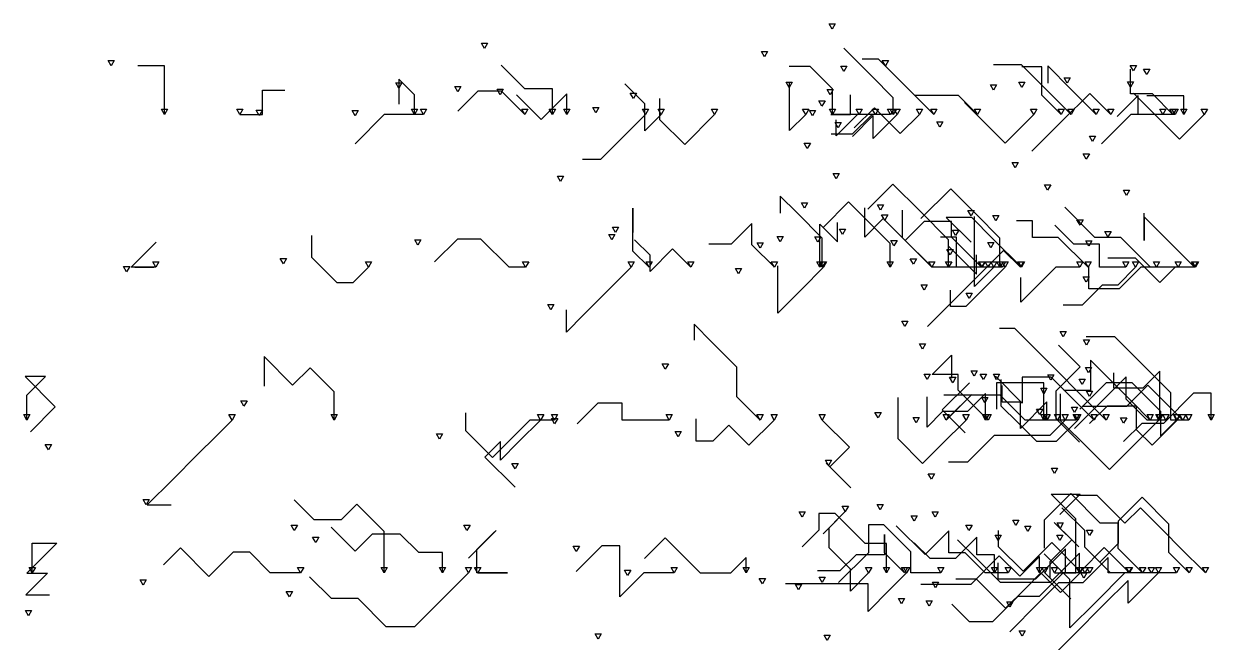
# Model space of a CAD drawing. Header units: metres. Extents: x 333 to 1902, y 213 to 1879.
# Drawn here: x 340 to 1899, y 1069 to 1879 of the extents above; entities that cross this region are included whole.
import ezdxf

# ---------------------------------------------------------------- set-up
doc = ezdxf.new("R2010")
doc.units = ezdxf.units.M

msp = doc.modelspace()

# ---------------------------------------------------------------- linework, layer by layer
for p, q in [((1450.8756, 1809.9722), (1414.0166, 1846.8312)), ((524.53796, 1823.7021), (489.78732, 1823.7021)), ((524.53796, 1793.2639), (524.53796, 1823.7021)), ((996.29926, 1793.7494), (965.3699, 1824.6787)), ((1459.355, 1832.4504), (1438.096, 1832.4504)), ((1493.1987, 1798.6067), (1459.355, 1832.4504)), ((1646.6326, 1824.9524), (1610.0508, 1824.9524)), ((1673.8783, 1797.7067), (1646.6326, 1824.9524)), ((1369.9747, 1822.7391), (1342.5776, 1822.7391)), ((1399.3052, 1793.4087), (1369.9747, 1822.7391)), ((1478.8933, 1781.9545), (1450.8756, 1809.9722)), ((1673.1903, 1822.1764), (1647.048, 1822.1764)), ((1673.1903, 1785.3192), (1673.1903, 1822.1764)), ((1711.4167, 1793.1892), (1681.1195, 1823.4865)), ((1681.1195, 1823.4865), (1681.1195, 1801.1313)), ((1789.381, 1786.7915), (1789.381, 1819.4176)), ((524.53796, 1760), (524.53796, 1793.2639)), ((852.0394, 1785.5831), (831.546, 1806.0765)), ((831.546, 1806.0765), (831.546, 1773.5894)), ((1032.4606, 1793.7494), (996.29926, 1793.7494)), ((1032.4606, 1760), (1032.4606, 1793.7494)), ((1153.488, 1774.0242), (1127.25, 1800.2622)), ((1343.0782, 1768.9465), (1343.0782, 1802.5067)), ((1399.3052, 1760), (1399.3052, 1793.4087)), ((1531.8054, 1760), (1493.1987, 1798.6067)), ((1711.585, 1760), (1673.8783, 1797.7067)), ((1744.606, 1760), (1711.4167, 1793.1892)), ((653.0652, 1760), (653.0652, 1791.9987)), ((653.0652, 1791.9987), (682.1548, 1791.9987)), ((852.0394, 1760), (852.0394, 1785.5831)), ((934.7185, 1790.5919), (908.61334, 1764.4867)), ((965.70746, 1790.5919), (934.7185, 1790.5919)), ((996.2993, 1760), (965.70746, 1790.5919)), ((1017.7175, 1753.5614), (985.37134, 1785.9076)), ((1051.3405, 1787.1843), (1017.7175, 1753.5614)), ((1051.3405, 1760), (1051.3405, 1787.1843)), ((1173.389, 1753.1572), (1173.389, 1780.9789)), ((1422.9797, 1760), (1422.9797, 1785.8741)), ((1478.8933, 1760), (1478.8933, 1781.9545)), ((1530.9678, 1784.9087), (1507.3894, 1784.9087)), ((1564.0815, 1784.9087), (1530.9678, 1784.9087)), ((1588.9902, 1760), (1564.0815, 1784.9087)), ((1698.5095, 1760), (1673.1903, 1785.3192)), ((1735.9615, 1787.5978), (1699.8618, 1751.498)), ((1763.5593, 1760), (1735.9615, 1787.5978)), ((1799.5387, 1784.6162), (1772.1207, 1757.1982)), ((1818.2473, 1786.7915), (1789.381, 1786.7915)), ((1830.4126, 1750.841), (1793.1716, 1788.0819)), ((1799.5387, 1760), (1799.5387, 1784.6162)), ((1834.798, 1784.4739), (1810.659, 1784.4739)), ((1845.0388, 1760), (1818.2473, 1786.7915)), ((1859.3835, 1784.4739), (1834.798, 1784.4739)), ((1859.3835, 1760), (1859.3835, 1784.4739)), ((1153.488, 1738.68), (1153.488, 1774.0242)), ((1343.0782, 1738.9208), (1343.0782, 1768.9465)), ((1454.029, 1768.8267), (1427.7279, 1742.5255)), ((1487.9543, 1734.9014), (1454.029, 1768.8267)), ((1601.8729, 1746.0809), (1572.2046, 1775.7493)), ((623.373, 1760), (653.0652, 1760)), ((812.43933, 1760), (774.20593, 1721.7666)), ((835.8834, 1760), (812.43933, 1760)), ((863.6004, 1760), (835.8834, 1760)), ((1154.4033, 1760), (1118.8752, 1724.4719)), ((1174.808, 1760), (1153.488, 1738.68)), ((1205.6938, 1720.8524), (1173.389, 1753.1572)), ((1244.8414, 1760), (1205.6938, 1720.8524)), ((1364.1575, 1760), (1343.0782, 1738.9208)), ((1434.1283, 1760), (1396.8846, 1760)), ((1396.8846, 1760), (1422.9797, 1760)), ((1431.8595, 1760), (1403.8497, 1731.9902)), ((1403.8497, 1731.9902), (1403.8497, 1752.922)), ((1451.1852, 1760), (1425.184, 1733.9988)), ((1452.5602, 1758.6091), (1425.2212, 1731.2701)), ((1455.3335, 1760), (1431.8595, 1760)), ((1475.4004, 1760), (1451.1852, 1760)), ((1483.9907, 1760), (1452.5602, 1728.5695)), ((1452.5602, 1728.5695), (1452.5602, 1758.6091)), ((1513.053, 1760), (1487.9543, 1734.9014)), ((1625.3207, 1722.6332), (1601.8729, 1746.0809)), ((1662.6875, 1760), (1625.3207, 1722.6332)), ((1699.8618, 1751.498), (1660.19, 1711.8262)), ((1789.8848, 1760), (1751.5596, 1721.6748)), ((1819.6294, 1760), (1789.8848, 1760)), ((1831.832, 1760), (1799.5387, 1760)), ((1847.7137, 1760), (1819.6294, 1760)), ((1853.6426, 1727.611), (1830.4126, 1750.841)), ((1886.0316, 1760), (1853.6426, 1727.611)), ((1425.184, 1733.9988), (1397.3481, 1733.9988)), ((1118.8752, 1724.4719), (1095.3276, 1700.9243)), ((1095.3276, 1700.9243), (1071.8909, 1700.9243)), ((1478.4307, 1668.9573), (1445.4125, 1635.9391)), ((1513.6642, 1633.7238), (1478.4307, 1668.9573)), ((1352.4031, 1631.5073), (1330.7472, 1653.1632)), ((1330.7472, 1653.1632), (1330.7472, 1630.9684)), ((1554.0128, 1662.5166), (1515.0844, 1623.5881)), ((1587.2251, 1629.3043), (1554.0128, 1662.5166)), ((1137.9908, 1602.6909), (1137.9908, 1637.3508)), ((1137.9908, 1637.3508), (1137.9908, 1605.6113)), ((1420.3308, 1645.4602), (1387.4163, 1612.5457)), ((1444.144, 1621.647), (1420.3308, 1645.4602)), ((1441.566, 1599.5398), (1441.566, 1637.9064)), ((1742.7006, 1599.0398), (1703.2734, 1638.4669)), ((1385.8999, 1598.0105), (1352.4031, 1631.5073)), ((1465.6987, 1623.6725), (1441.566, 1599.5398)), ((1474.8794, 1590.9116), (1444.144, 1621.647)), ((1498.3822, 1590.989), (1465.6987, 1623.6725)), ((1491.0573, 1598.5912), (1491.0573, 1634.6437)), ((1551.3003, 1596.0876), (1513.6642, 1633.7238)), ((1581.4907, 1625.0891), (1548.1913, 1625.0891)), ((1548.1913, 1625.0891), (1580.5927, 1592.6877)), ((1608.8453, 1597.7345), (1581.4907, 1625.0891)), ((1585.2954, 1589.0295), (1585.2954, 1626.2798)), ((1618.5297, 1597.9998), (1587.2251, 1629.3043)), ((1807.4205, 1594.7996), (1807.4205, 1630.8652)), ((1839.0917, 1594.1381), (1807.4205, 1625.8092)), ((1807.4205, 1625.8092), (1807.4205, 1594.7996)), ((1293.7886, 1617.3683), (1266.4978, 1590.0775)), ((1293.7886, 1589.3706), (1293.7886, 1617.3683)), ((1382.6244, 1592.2051), (1382.6244, 1616.5245)), ((1382.6244, 1616.5245), (1405.7727, 1593.3762)), ((1405.7727, 1593.3762), (1405.7727, 1618.4735)), ((1519.2468, 1619.7163), (1494.3168, 1594.7863)), ((1555.2561, 1619.7163), (1519.2468, 1619.7163)), ((1555.2561, 1599.2925), (1555.2561, 1619.7163)), ((1660.9257, 1620.8347), (1640.2484, 1620.8347)), ((1660.9257, 1599.127), (1660.9257, 1620.8347)), ((1715.4071, 1590.2295), (1690.3966, 1615.24)), ((480.96643, 1560), (513.84375, 1592.8773)), ((717.37415, 1572.7119), (717.37415, 1601.3629)), ((908.2874, 1596.9348), (878.2393, 1566.8867)), ((938.80444, 1596.9348), (908.2874, 1596.9348)), ((975.73926, 1560), (938.80444, 1596.9348)), ((1137.9908, 1581.207), (1137.9908, 1602.6909)), ((1160.3973, 1575.587), (1139.9742, 1596.0101)), ((1266.4978, 1590.0775), (1237.3417, 1590.0775)), ((1382.6244, 1560), (1382.6244, 1592.2051)), ((1385.8999, 1560), (1385.8999, 1598.0105)), ((1474.8794, 1560), (1474.8794, 1590.9116)), ((1529.6484, 1560), (1491.0573, 1598.5912)), ((1529.3712, 1560), (1498.3822, 1590.989)), ((1561.5693, 1599.3883), (1540.6165, 1599.3883)), ((1551.3003, 1560), (1551.3003, 1596.0876)), ((1594.5486, 1560), (1555.2561, 1599.2925)), ((1561.5693, 1560), (1561.5693, 1599.3883)), ((1646.5798, 1560), (1608.8453, 1597.7345)), ((1618.5297, 1560), (1618.5297, 1597.9998)), ((1694.8608, 1599.127), (1660.9257, 1599.127)), ((1733.9878, 1560), (1694.8608, 1599.127)), ((1748.8939, 1590.2295), (1715.4071, 1590.2295)), ((1776.5747, 1599.0398), (1742.7006, 1599.0398)), ((1748.8939, 1560), (1748.8939, 1590.2295)), ((1815.6145, 1560), (1776.5747, 1599.0398)), ((1873.2297, 1560), (1839.0917, 1594.1381)), ((1159.1979, 1560), (1137.9908, 1581.207)), ((1189.8479, 1584.0303), (1160.3973, 1554.5797)), ((1160.3973, 1554.5797), (1160.3973, 1575.587)), ((1213.8782, 1560), (1189.8479, 1584.0303)), ((1323.1592, 1560), (1293.7886, 1589.3706)), ((1578.6176, 1560), (1550.5266, 1588.091)), ((1550.5266, 1588.091), (1587.726, 1550.8916)), ((1585.2954, 1564.3433), (1585.2954, 1589.0295)), ((1587.726, 1550.8916), (1587.726, 1576.1611)), ((1623.2502, 1582.0779), (1597.2227, 1556.0503)), ((1645.3281, 1560), (1623.2502, 1582.0779)), ((510.47067, 1560), (480.96643, 1560)), ((513.18634, 1560), (485.64072, 1560)), ((485.64072, 1560), (510.47067, 1560)), ((750.66534, 1539.4208), (717.37415, 1572.7119)), ((791.5984, 1560), (771.0191, 1539.4208)), ((997.46643, 1560), (975.73926, 1560)), ((1135.6633, 1560), (1099.8655, 1524.2021)), ((1327.4789, 1528.1132), (1327.4789, 1561.96)), ((1387.5435, 1560), (1358.9421, 1531.3987)), ((1555.1287, 1560), (1529.6484, 1560)), ((1595.0762, 1560), (1555.1287, 1560)), ((1582.9327, 1560), (1561.5693, 1560)), ((1603.0183, 1560), (1578.6176, 1560)), ((1621.6575, 1560), (1582.9327, 1560)), ((1585.2954, 1534.6758), (1585.2954, 1564.3433)), ((1610.6196, 1560), (1585.2954, 1534.6758)), ((1625.1816, 1560), (1601.5458, 1536.3641)), ((1691.5345, 1560), (1667.5117, 1535.9772)), ((1723.2117, 1560), (1691.5345, 1560)), ((1734.8003, 1531.7168), (1734.8003, 1561.6182)), ((1783.4332, 1560), (1748.8939, 1560)), ((1796.0338, 1571.7086), (1759.9414, 1571.7086)), ((1795.9498, 1560), (1772.6249, 1536.675)), ((1802.8367, 1560), (1774.5535, 1531.7168)), ((1827.7694, 1539.973), (1796.0338, 1571.7086)), ((1823.3474, 1560), (1802.8367, 1560)), ((1851.9082, 1560), (1815.6145, 1560)), ((1847.7964, 1560), (1827.7694, 1539.973)), ((1874.5681, 1560), (1847.7964, 1560)), ((1597.2227, 1556.0503), (1558.1011, 1516.9287)), ((1645.7465, 1514.2119), (1645.7465, 1546.3948)), ((771.0191, 1539.4208), (750.66534, 1539.4208)), ((1358.9421, 1531.3987), (1327.4789, 1499.9354)), ((1327.4789, 1499.9354), (1327.4789, 1528.1132)), ((1553.7804, 1508.661), (1553.7804, 1529.9337)), ((1601.5458, 1536.3641), (1573.8427, 1508.661)), ((1667.5117, 1535.9772), (1645.7465, 1514.2119)), ((1752.5145, 1536.675), (1726.0931, 1510.2537)), ((1774.5535, 1531.7168), (1734.8003, 1531.7168)), ((1772.6249, 1536.675), (1752.5145, 1536.675)), ((1099.8655, 1524.2021), (1073.6598, 1497.9965)), ((1558.1011, 1516.9287), (1523.7104, 1482.5381)), ((1050.8353, 1475.172), (1050.8353, 1504.153)), ((1073.6598, 1497.9965), (1050.8353, 1475.172)), ((1573.8427, 1508.661), (1553.7804, 1508.661)), ((1726.0931, 1510.2537), (1701.1022, 1510.2537)), ((1241.4258, 1462.0623), (1218.2151, 1485.273)), ((1218.2151, 1485.273), (1218.2151, 1464.3859)), ((1637.8315, 1479.6934), (1617.737, 1479.6934)), ((1670.6317, 1446.8932), (1637.8315, 1479.6934)), ((1768.9769, 1468.8339), (1731.3591, 1468.8339)), ((1805.017, 1432.7938), (1768.9769, 1468.8339)), ((1274.115, 1429.373), (1241.4258, 1462.0623)), ((1723.4905, 1429.5483), (1695.2043, 1457.8345)), ((692.4324, 1405.6798), (655.02496, 1443.0873)), ((655.02496, 1443.0873), (655.02496, 1404.3921)), ((1529.5537, 1419.5151), (1555.102, 1445.0635)), ((1555.102, 1445.0635), (1555.102, 1414.761)), ((1697.137, 1420.388), (1670.6317, 1446.8932)), ((1759.2366, 1416.0781), (1736.971, 1438.3438)), ((1736.971, 1438.3438), (1736.971, 1398.6149)), ((715.2632, 1428.5106), (692.4324, 1405.6798)), ((746.7411, 1397.0327), (715.2632, 1428.5106)), ((1274.115, 1390.2349), (1274.115, 1429.373)), ((1563.8579, 1419.5151), (1529.5537, 1419.5151)), ((1563.8579, 1399.2537), (1563.8579, 1419.5151)), ((1692.1372, 1398.1951), (1723.4905, 1429.5483)), ((1718.7711, 1398.7538), (1697.137, 1420.388)), ((1767.481, 1401.8545), (1767.481, 1421.9087)), ((1842.3408, 1395.47), (1805.017, 1432.7938)), ((1827.8754, 1423.9674), (1805.7625, 1401.8545)), ((1827.8754, 1386.6008), (1827.8754, 1423.9674)), ((368.6898, 1416.9044), (342.13397, 1416.9044)), ((342.13397, 1416.9044), (381.6831, 1377.3552)), ((344.42523, 1392.6399), (368.6898, 1416.9044)), ((1542.9878, 1373.1101), (1578.7496, 1408.872)), ((1647.6892, 1382.0681), (1612.5358, 1417.2216)), ((1637.9161, 1408.6951), (1613.842, 1408.6951)), ((1613.842, 1408.6951), (1613.842, 1374.3667)), ((1620.2853, 1378.2375), (1620.2853, 1413.0181)), ((1621.4214, 1383.2633), (1621.4214, 1404.9988)), ((1676.0576, 1408.6951), (1637.9161, 1408.6951)), ((1685.687, 1416.0844), (1647.6892, 1416.0844)), ((1647.6892, 1416.0844), (1647.6892, 1382.0681)), ((1676.0576, 1382.6201), (1676.0576, 1408.6951)), ((1712.3518, 1389.4196), (1685.687, 1416.0844)), ((1757.5098, 1408.5026), (1723.0325, 1374.0253)), ((1783.6979, 1416.6414), (1753.1123, 1386.0558)), ((1791.7551, 1408.5026), (1757.5098, 1408.5026)), ((1790.5789, 1384.7358), (1759.2366, 1416.0781)), ((1783.6979, 1387.4514), (1783.6979, 1416.6414)), ((1812.1567, 1405.6047), (1784.3596, 1377.8076)), ((1829.1271, 1371.1306), (1791.7551, 1408.5026)), ((1837.083, 1380.6785), (1812.1567, 1405.6047)), ((344.42523, 1360), (344.42523, 1392.6399)), ((746.7411, 1360), (746.7411, 1397.0327)), ((1304.3499, 1360), (1274.115, 1390.2349)), ((1485.238, 1368.9128), (1485.238, 1389.3319)), ((1523.2081, 1350.6858), (1523.2081, 1390.3173)), ((1581.7258, 1392.5813), (1545.0604, 1392.5813)), ((1548.1233, 1360), (1581.5878, 1393.4645)), ((1581.5878, 1393.4645), (1552.1106, 1363.9873)), ((1603.1116, 1360), (1563.8579, 1399.2537)), ((1599.7521, 1394.6372), (1576.0616, 1370.9468)), ((1618.8662, 1392.5813), (1581.7258, 1392.5813)), ((1599.7521, 1360), (1599.7521, 1394.6372)), ((1651.4475, 1360), (1618.8662, 1392.5813)), ((1692.1372, 1361.6024), (1692.1372, 1398.1951)), ((1697.9806, 1358.9968), (1697.9806, 1394.4824)), ((1736.971, 1398.6149), (1702.176, 1398.6149)), ((1741.7714, 1360), (1712.3518, 1389.4196)), ((1757.5249, 1360), (1718.7711, 1398.7538)), ((1805.7625, 1401.8545), (1767.481, 1401.8545)), ((1811.1493, 1360), (1783.6979, 1387.4514)), ((1872.1213, 1395.0353), (1832.6953, 1355.6093)), ((1842.3408, 1360), (1842.3408, 1395.47)), ((1894.999, 1395.0353), (1872.1213, 1395.0353)), ((1894.999, 1360), (1894.999, 1395.0353)), ((381.6831, 1377.3552), (348.98865, 1344.6608)), ((1092.1674, 1382.0267), (1065.0775, 1354.9369)), ((1123.8083, 1382.0267), (1092.1674, 1382.0267)), ((1123.8083, 1360), (1123.8083, 1382.0267)), ((1572.7655, 1343.3324), (1542.9878, 1373.1101)), ((1641.8197, 1356.7031), (1620.2853, 1378.2375)), ((1645.2144, 1383.2633), (1621.4214, 1383.2633)), ((1680.0637, 1383.6798), (1645.2144, 1348.8304)), ((1645.2144, 1348.8304), (1645.2144, 1383.2633)), ((1676.0576, 1360), (1676.0576, 1382.6201)), ((1680.0637, 1360), (1680.0637, 1383.6798)), ((1753.1123, 1386.0558), (1716.134, 1349.0775)), ((1758.4702, 1377.8076), (1726.1483, 1377.8076)), ((1758.7928, 1378.2914), (1735.7861, 1355.2847)), ((1784.3596, 1377.8076), (1758.4702, 1377.8076)), ((1797.4608, 1378.2914), (1758.7928, 1378.2914)), ((1815.3147, 1360), (1790.5789, 1384.7358)), ((1797.4608, 1347.3174), (1797.4608, 1378.2914)), ((1827.8754, 1360), (1827.8754, 1386.6008)), ((1857.7615, 1360), (1837.083, 1380.6785)), ((613.0193, 1360), (592.50653, 1339.4873)), ((919.32306, 1345.8491), (919.32306, 1369.3253)), ((1003.1348, 1360), (980.83307, 1337.6982)), ((1017.1196, 1360), (988.7701, 1331.6504)), ((1035.4033, 1360), (1003.1348, 1360)), ((1159.8264, 1360), (1123.8083, 1360)), ((1185.5349, 1360), (1159.8264, 1360)), ((1220.5865, 1332.0967), (1220.5865, 1361.3535)), ((1322.7477, 1360), (1289.6049, 1326.8572)), ((1385.7628, 1360), (1421.405, 1324.3578)), ((1485.238, 1335.2644), (1485.238, 1368.9128)), ((1543.4691, 1370.9468), (1523.2081, 1350.6858)), ((1574.0881, 1360), (1542.1226, 1328.0344)), ((1576.0616, 1370.9468), (1543.4691, 1370.9468)), ((1552.1106, 1363.9873), (1572.7655, 1343.3324)), ((1666.6163, 1331.9065), (1641.8197, 1356.7031)), ((1683.5267, 1360), (1651.4475, 1360)), ((1718.2656, 1360), (1683.5267, 1360)), ((1703.916, 1360), (1683.7401, 1339.8241)), ((1722.7361, 1331.0035), (1692.1372, 1361.6024)), ((1720.315, 1360), (1692.2214, 1331.9065)), ((1693.7396, 1360), (1722.7361, 1331.0035)), ((1735.1604, 1321.817), (1697.9806, 1358.9968)), ((1826.6661, 1360), (1791.5573, 1324.8911)), ((1835.8837, 1360), (1811.1493, 1360)), ((1850.6573, 1360), (1817.7178, 1327.0604)), ((1829.1271, 1339.3302), (1829.1271, 1371.1306)), ((1849.7969, 1360), (1829.1271, 1339.3302)), ((1865.5884, 1360), (1842.3408, 1360)), ((954.15344, 1311.0187), (919.32306, 1345.8491)), ((1263.4238, 1353.0382), (1242.4823, 1332.0967)), ((1289.6049, 1326.8572), (1263.4238, 1353.0382)), ((1804.3351, 1355.6093), (1780.4197, 1331.6938)), ((1817.7178, 1327.0604), (1797.4608, 1347.3174)), ((1832.6953, 1355.6093), (1804.3351, 1355.6093)), ((592.50653, 1339.4873), (567.27136, 1314.2521)), ((964.6951, 1331.861), (944.2517, 1311.4175)), ((980.83307, 1337.6982), (954.15344, 1311.0187)), ((964.6951, 1307.5754), (964.6951, 1331.861)), ((988.7701, 1331.6504), (964.6951, 1307.5754)), ((1242.4823, 1332.0967), (1220.5865, 1332.0967)), ((1517.2953, 1303.2072), (1485.238, 1335.2644)), ((1542.1226, 1328.0344), (1517.2953, 1303.2072)), ((1610.8293, 1339.8241), (1575.9744, 1304.9691)), ((1650.7456, 1339.8241), (1610.8293, 1339.8241)), ((1683.7401, 1339.8241), (1650.7456, 1339.8241)), ((1692.2214, 1331.9065), (1666.6163, 1331.9065)), ((1791.5573, 1324.8911), (1761.8218, 1295.1556)), ((567.27136, 1314.2521), (535.33734, 1282.3181)), ((944.2517, 1311.4175), (983.5621, 1272.1072)), ((1421.405, 1324.3578), (1395.7498, 1298.7025)), ((1761.8218, 1295.1556), (1735.1604, 1321.817)), ((1423.2772, 1271.175), (1390.8339, 1303.6184)), ((1390.8339, 1303.6184), (1420.3086, 1274.1437)), ((1395.7498, 1298.7025), (1423.2772, 1271.175)), ((1575.9744, 1304.9691), (1550.9536, 1304.9691)), ((535.33734, 1282.3181), (501.84515, 1248.8259)), ((1711.1217, 1263.6404), (1676.57, 1229.0886)), ((1717.8213, 1230.7573), (1685.7622, 1262.8164)), ((1685.7622, 1262.8164), (1723.4117, 1262.8164)), ((1723.4117, 1262.8164), (1696.7944, 1236.1991)), ((1749.9198, 1224.8423), (1711.1217, 1263.6404)), ((501.84515, 1248.8259), (533.4839, 1248.8259)), ((720.6422, 1229.2848), (694.5662, 1255.3607)), ((776.3673, 1249.8711), (755.781, 1229.2848)), ((812.22266, 1214.0157), (776.3673, 1249.8711)), ((1745.8865, 1261.1587), (1718.7526, 1261.1587)), ((1782.0789, 1224.9663), (1745.8865, 1261.1587)), ((1804.5173, 1258.7897), (1773.3928, 1227.6652)), ((1839.7072, 1223.5999), (1804.5173, 1258.7897)), ((1402.95, 1237.5969), (1381.468, 1237.5969)), ((1381.468, 1237.5969), (1381.468, 1215.7397)), ((1416.3077, 1240.4698), (1386.9673, 1211.1294)), ((1394.7275, 1218.8896), (1416.3077, 1240.4698)), ((1442.1997, 1198.3472), (1402.95, 1237.5969)), ((1729.5428, 1215.1364), (1699.6926, 1244.9866)), ((1802.2988, 1245.1863), (1782.0789, 1224.9663)), ((1833.8761, 1213.609), (1802.2988, 1245.1863)), ((755.781, 1229.2848), (720.6422, 1229.2848)), ((774.2634, 1188.2866), (742.6434, 1219.9066)), ((1381.468, 1215.7397), (1359.5588, 1193.8306)), ((1394.7275, 1192.689), (1394.7275, 1218.8896)), ((1466.2872, 1222.8882), (1446.277, 1222.8882)), ((1446.277, 1222.8882), (1446.277, 1186.1664)), ((1501.6456, 1187.5298), (1466.2872, 1222.8882)), ((1520.3715, 1183.7554), (1482.8188, 1221.308)), ((1676.57, 1229.0886), (1676.57, 1192.342)), ((1712.5828, 1203.0688), (1689.6875, 1225.9641)), ((1689.6875, 1225.9641), (1721.7607, 1193.8909)), ((1717.8213, 1194.9711), (1717.8213, 1230.7573)), ((1773.4625, 1224.8423), (1749.9198, 1224.8423)), ((1773.3928, 1227.6652), (1773.3928, 1198.2794)), ((1773.4625, 1191.8517), (1773.4625, 1224.8423)), ((1839.7072, 1186.4857), (1839.7072, 1223.5999)), ((796.67883, 1210.702), (774.2634, 1188.2866)), ((833.1273, 1210.702), (796.67883, 1210.702)), ((812.22266, 1192.4135), (812.22266, 1214.0157)), ((857.4246, 1186.4047), (833.1273, 1210.702)), ((922.4651, 1179.1188), (958.67523, 1215.3289)), ((956.9061, 1213.5598), (922.4651, 1179.1188)), ((933.639, 1190.2927), (956.9061, 1213.5598)), ((1180.3701, 1205.6339), (1153.2739, 1178.5377)), ((1205.577, 1180.427), (1180.3701, 1205.6339)), ((1467.4113, 1186.0651), (1467.4113, 1210.2699)), ((1467.4113, 1210.2699), (1467.4113, 1183.7108)), ((1551.4803, 1214.8643), (1520.3715, 1183.7554)), ((1551.4803, 1186.1674), (1551.4803, 1214.8643)), ((1588.3098, 1206.6108), (1560.5055, 1178.8065)), ((1587.8159, 1178.5742), (1563.0791, 1203.311)), ((1588.3098, 1183.3188), (1588.3098, 1206.6108)), ((1616.7651, 1193.9893), (1616.7651, 1215.1471)), ((1684.1138, 1174.5999), (1712.5828, 1203.0688)), ((1729.5428, 1193.568), (1729.5428, 1215.1364)), ((1854.205, 1193.2802), (1833.8761, 1213.609)), ((383.87155, 1198.9847), (344.3786, 1159.4918)), ((351.5274, 1160), (351.5274, 1198.9847)), ((351.5274, 1198.9847), (383.87155, 1198.9847)), ((545.4841, 1192.539), (523.28784, 1170.3427)), ((582.83167, 1155.1914), (545.4841, 1192.539)), ((614.4929, 1186.8527), (582.83167, 1155.1914)), ((636.2402, 1186.8527), (614.4929, 1186.8527)), ((663.09283, 1160), (636.2402, 1186.8527)), ((812.22266, 1160), (812.22266, 1192.4135)), ((888.75745, 1186.4047), (857.4246, 1186.4047)), ((888.75745, 1160), (888.75745, 1186.4047)), ((933.639, 1160), (933.639, 1190.2927)), ((1097.2692, 1195.2975), (1063.7802, 1161.8085)), ((1120.9231, 1195.2975), (1097.2692, 1195.2975)), ((1120.9231, 1165.4559), (1120.9231, 1195.2975)), ((1422.6906, 1164.726), (1394.7275, 1192.689)), ((1446.277, 1186.1664), (1407.1947, 1147.0841)), ((1470.0759, 1198.3472), (1442.1997, 1198.3472)), ((1493.4763, 1160), (1467.4113, 1186.0651)), ((1470.0759, 1160), (1470.0759, 1198.3472)), ((1501.6456, 1160), (1501.6456, 1187.5298)), ((1526.9155, 1178.8065), (1506.3019, 1199.4202)), ((1572.8644, 1186.1674), (1551.4803, 1186.1674)), ((1599.0317, 1160), (1572.8644, 1186.1674)), ((1648.8204, 1161.934), (1616.7651, 1193.9893)), ((1686.3329, 1199.4464), (1648.8204, 1161.934)), ((1704.4392, 1191.1816), (1665.0248, 1151.7672)), ((1710.1547, 1151.152), (1676.3107, 1184.996)), ((1722.6785, 1185.568), (1684.4559, 1147.3455)), ((1723.9263, 1161.853), (1686.3329, 1199.4464)), ((1704.4392, 1160), (1704.4392, 1191.1816)), ((1717.8213, 1160), (1717.8213, 1194.9711)), ((1722.6785, 1160), (1722.6785, 1185.568)), ((1754.9883, 1192.915), (1723.9263, 1161.853)), ((1763.1108, 1160), (1729.5428, 1193.568)), ((1773.3928, 1198.2794), (1748.7286, 1173.6152)), ((1787.9033, 1160), (1754.9883, 1192.915)), ((1805.3142, 1160), (1773.4625, 1191.8517)), ((1866.1929, 1160), (1839.7072, 1186.4857)), ((1887.4851, 1160), (1854.205, 1193.2802)), ((1226.3878, 1159.6162), (1205.577, 1180.427)), ((1286.2112, 1180.166), (1265.6614, 1159.6162)), ((1286.2112, 1160), (1286.2112, 1180.166)), ((1430.0619, 1183.7108), (1408.7701, 1162.4191)), ((1467.4113, 1183.7108), (1430.0619, 1183.7108)), ((1560.5055, 1178.8065), (1526.9155, 1178.8065)), ((1617.5885, 1182.1716), (1580.2003, 1144.7834)), ((1619.0447, 1147.3455), (1587.8159, 1178.5742)), ((1611.25, 1183.3188), (1588.3098, 1183.3188)), ((1611.25, 1160), (1611.25, 1183.3188)), ((1616.1044, 1151.7672), (1616.1044, 1173.118)), ((1644.3104, 1155.4497), (1617.5885, 1182.1716)), ((1670.2161, 1181.3553), (1644.3104, 1155.4497)), ((1670.2161, 1160), (1670.2161, 1181.3553)), ((1684.1138, 1153.1455), (1684.1138, 1174.5999)), ((1760.139, 1180.1061), (1726.8153, 1146.7823)), ((1760.139, 1160), (1760.139, 1180.1061)), ((371.6366, 1159.4918), (343.18134, 1131.0366)), ((344.3786, 1159.4918), (371.6366, 1159.4918)), ((702.8605, 1160), (663.09283, 1160)), ((743.24396, 1126.1797), (714.536, 1154.8876)), ((922.7581, 1160), (885.0224, 1122.2643)), ((973.5923, 1160), (933.639, 1160)), ((934.68024, 1160), (973.5923, 1160)), ((1120.9231, 1128.6224), (1120.9231, 1165.4559)), ((1152.3007, 1160), (1120.9231, 1128.6224)), ((1192.0826, 1160), (1152.3007, 1160)), ((1265.6614, 1159.6162), (1226.3878, 1159.6162)), ((1408.7701, 1162.4191), (1379.5593, 1162.4191)), ((1422.6906, 1136.139), (1422.6906, 1164.726)), ((1446.5515, 1160), (1422.6906, 1136.139)), ((1496.345, 1160), (1474.7594, 1138.4144)), ((1541.0771, 1160), (1501.6456, 1160)), ((1629.293, 1160), (1599.0317, 1160)), ((1672.1464, 1159.8105), (1651.4238, 1139.088)), ((1701.116, 1160), (1669.8849, 1128.7689)), ((1697.7256, 1134.2313), (1672.1464, 1159.8105)), ((1677.2593, 1160), (1711.5122, 1125.7471)), ((1689.8535, 1160), (1717.8213, 1160)), ((1723.4943, 1160), (1697.7256, 1134.2313)), ((1736.2424, 1160), (1701.116, 1160)), ((1729.7993, 1160), (1704.4392, 1160)), ((1782.2046, 1160), (1743.4307, 1121.2261)), ((1787.0159, 1160), (1760.139, 1160)), ((1791.4585, 1160), (1763.1108, 1160)), ((1816.7017, 1160), (1782.2046, 1160)), ((1826.0382, 1160), (1786.3519, 1120.3137)), ((1822.587, 1160), (1791.4585, 1160)), ((1849.6887, 1160), (1822.587, 1160)), ((1373.1178, 1145.594), (1337.6421, 1145.594)), ((1409.8711, 1145.594), (1373.1178, 1145.594)), ((1445.8503, 1145.594), (1409.8711, 1145.594)), ((1445.8503, 1109.5054), (1445.8503, 1145.594)), ((1474.7594, 1138.4144), (1445.8503, 1109.5054)), ((1551.9575, 1144.7834), (1514.9628, 1144.7834)), ((1580.2003, 1144.7834), (1551.9575, 1144.7834)), ((1587.827, 1151.5962), (1560.8198, 1151.5962)), ((1625.8795, 1113.5437), (1587.827, 1151.5962)), ((1639.427, 1151.7672), (1616.1044, 1151.7672)), ((1645.9292, 1147.3455), (1619.0447, 1147.3455)), ((1651.4238, 1139.088), (1625.8795, 1113.5437)), ((1665.0248, 1151.7672), (1639.427, 1151.7672)), ((1684.4559, 1147.3455), (1645.9292, 1147.3455)), ((1695.2539, 1146.7823), (1668.5272, 1120.0557)), ((1711.5122, 1125.7471), (1684.1138, 1153.1455)), ((1726.8153, 1146.7823), (1695.2539, 1146.7823)), ((1710.1547, 1117.9976), (1710.1547, 1151.152)), ((1786.3519, 1150.0214), (1754.6345, 1118.304)), ((1786.3519, 1120.3137), (1786.3519, 1150.0214)), ((343.18134, 1131.0366), (373.94946, 1131.0366)), ((778.0387, 1126.1797), (743.24396, 1126.1797)), ((814.9539, 1089.2645), (778.0387, 1126.1797)), ((885.0224, 1122.2643), (852.02264, 1089.2645)), ((1641.7223, 1128.7689), (1608.7249, 1095.7715)), ((1669.8849, 1128.7689), (1641.7223, 1128.7689)), ((1578.7288, 1095.7715), (1555.6742, 1118.826)), ((1668.5272, 1120.0557), (1631.3444, 1082.8728)), ((1743.4307, 1121.2261), (1710.1547, 1087.9501)), ((1710.1547, 1087.9501), (1710.1547, 1117.9976)), ((1754.6345, 1118.304), (1714.6616, 1078.331)), ((1608.7249, 1095.7715), (1578.7288, 1095.7715)), ((852.02264, 1089.2645), (814.9539, 1089.2645)), ((1714.6616, 1078.331), (1676.6884, 1040.3578))]:
    msp.add_line(p, q)
for points in [[(1398.8722, 1871.6742), (1394.8722, 1878.6742), (1402.8722, 1878.6742), (1402.8723, 1878.6743, 0.0001)], [(943.5756, 1846.473), (939.5756, 1853.473), (947.5756, 1853.473), (947.57574, 1853.4731, 0.0001)], [(1310.2625, 1835.3225), (1306.2625, 1842.3225), (1314.2625, 1842.3225), (1314.2626, 1842.3226, 0.0001)], [(454.68515, 1823.7021), (450.68515, 1830.7021), (458.68515, 1830.7021), (458.68524, 1830.7023, 0.0001)], [(1468.4678, 1823.8303), (1464.4678, 1830.8303), (1472.4678, 1830.8303), (1472.4679, 1830.8304, 0.0001)], [(1793.1716, 1817.2812), (1789.1716, 1824.2812), (1797.1716, 1824.2812), (1797.1718, 1824.2814, 0.0001)], [(1414.0166, 1816.3442), (1410.0166, 1823.3442), (1418.0166, 1823.3442), (1418.0167, 1823.3444, 0.0001)], [(1706.6162, 1801.1313), (1702.6162, 1808.1313), (1710.6162, 1808.1313), (1710.6163, 1808.1315, 0.0001)], [(1810.659, 1812.2023), (1806.659, 1819.2023), (1814.659, 1819.2023), (1814.6592, 1819.2024, 0.0001)], [(831.546, 1794.2711), (827.546, 1801.2711), (835.546, 1801.2711), (835.54614, 1801.2712, 0.0001)], [(908.61334, 1789.5176), (904.61334, 1796.5176), (912.61334, 1796.5176), (912.61346, 1796.5177, 0.0001)], [(964.19196, 1785.9076), (960.19196, 1792.9076), (968.19196, 1792.9076), (968.1921, 1792.9077, 0.0001)], [(1342.5776, 1795.1608), (1338.5776, 1802.1608), (1346.5776, 1802.1608), (1346.5778, 1802.1609, 0.0001)], [(1396.1886, 1785.8741), (1392.1886, 1792.8741), (1400.1886, 1792.8741), (1400.1887, 1792.8743, 0.0001)], [(1610.0508, 1791.7793), (1606.0508, 1798.7793), (1614.0508, 1798.7793), (1614.0509, 1798.7794, 0.0001)], [(1647.048, 1795.2175), (1643.048, 1802.2175), (1651.048, 1802.2175), (1651.0481, 1802.2177, 0.0001)], [(1789.381, 1795.6833), (1785.381, 1802.6833), (1793.381, 1802.6833), (1793.3811, 1802.6835, 0.0001)], [(1138.535, 1780.9789), (1134.535, 1787.9789), (1142.535, 1787.9789), (1142.5352, 1787.979, 0.0001)], [(1385.4751, 1771.0162), (1381.4751, 1778.0162), (1389.4751, 1778.0162), (1389.4752, 1778.0164, 0.0001)], [(524.53796, 1760), (520.53796, 1767), (528.53796, 1767), (528.5381, 1767.0001, 0.0001)], [(623.373, 1760), (619.373, 1767), (627.373, 1767), (627.3731, 1767.0001, 0.0001)], [(648.762, 1758.606), (644.762, 1765.606), (652.762, 1765.606), (652.76215, 1765.6061, 0.0001)], [(774.20593, 1758.1162), (770.20593, 1765.1162), (778.20593, 1765.1162), (778.20605, 1765.1163, 0.0001)], [(852.0394, 1760), (848.0394, 1767), (856.0394, 1767), (856.03955, 1767.0001, 0.0001)], [(863.6004, 1760), (859.6004, 1767), (867.6004, 1767), (867.6005, 1767.0001, 0.0001)], [(996.2993, 1760), (992.2993, 1767), (1000.2993, 1767), (1000.29944, 1767.0001, 0.0001)], [(1032.4606, 1760), (1028.4606, 1767), (1036.4606, 1767), (1036.4607, 1767.0001, 0.0001)], [(1051.3405, 1760), (1047.3405, 1767), (1055.3405, 1767), (1055.3406, 1767.0001, 0.0001)], [(1089.2894, 1762.3016), (1085.2894, 1769.3016), (1093.2894, 1769.3016), (1093.2896, 1769.3018, 0.0001)], [(1154.4033, 1760), (1150.4033, 1767), (1158.4033, 1767), (1158.4034, 1767.0001, 0.0001)], [(1174.808, 1760), (1170.808, 1767), (1178.808, 1767), (1178.8081, 1767.0001, 0.0001)], [(1244.8414, 1760), (1240.8414, 1767), (1248.8414, 1767), (1248.8416, 1767.0001, 0.0001)], [(1364.1575, 1760), (1360.1575, 1767), (1368.1575, 1767), (1368.1576, 1767.0001, 0.0001)], [(1373.1521, 1758.1948), (1369.1521, 1765.1948), (1377.1521, 1765.1948), (1377.1522, 1765.195, 0.0001)], [(1399.3052, 1760), (1395.3052, 1767), (1403.3052, 1767), (1403.3053, 1767.0001, 0.0001)], [(1434.1283, 1760), (1430.1283, 1767), (1438.1283, 1767), (1438.1284, 1767.0001, 0.0001)], [(1455.3335, 1760), (1451.3335, 1767), (1459.3335, 1767), (1459.3336, 1767.0001, 0.0001)], [(1475.4004, 1760), (1471.4004, 1767), (1479.4004, 1767), (1479.4005, 1767.0001, 0.0001)], [(1478.8933, 1760), (1474.8933, 1767), (1482.8933, 1767), (1482.8934, 1767.0001, 0.0001)], [(1483.9907, 1760), (1479.9907, 1767), (1487.9907, 1767), (1487.9908, 1767.0001, 0.0001)], [(1513.053, 1760), (1509.053, 1767), (1517.053, 1767), (1517.0531, 1767.0001, 0.0001)], [(1531.8054, 1760), (1527.8054, 1767), (1535.8054, 1767), (1535.8055, 1767.0001, 0.0001)], [(1588.9902, 1760), (1584.9902, 1767), (1592.9902, 1767), (1592.9904, 1767.0001, 0.0001)], [(1662.6875, 1760), (1658.6875, 1767), (1666.6875, 1767), (1666.6876, 1767.0001, 0.0001)], [(1698.5095, 1760), (1694.5095, 1767), (1702.5095, 1767), (1702.5096, 1767.0001, 0.0001)], [(1711.585, 1760), (1707.585, 1767), (1715.585, 1767), (1715.5851, 1767.0001, 0.0001)], [(1744.606, 1760), (1740.606, 1767), (1748.606, 1767), (1748.6061, 1767.0001, 0.0001)], [(1763.5593, 1760), (1759.5593, 1767), (1767.5593, 1767), (1767.5594, 1767.0001, 0.0001)], [(1831.832, 1760), (1827.832, 1767), (1835.832, 1767), (1835.8322, 1767.0001, 0.0001)], [(1845.0388, 1760), (1841.0388, 1767), (1849.0388, 1767), (1849.039, 1767.0001, 0.0001)], [(1847.7137, 1760), (1843.7137, 1767), (1851.7137, 1767), (1851.7139, 1767.0001, 0.0001)], [(1859.3835, 1760), (1855.3835, 1767), (1863.3835, 1767), (1863.3837, 1767.0001, 0.0001)], [(1886.0316, 1760), (1882.0316, 1767), (1890.0316, 1767), (1890.0317, 1767.0001, 0.0001)], [(1406.5773, 1742.5255), (1402.5773, 1749.5255), (1410.5773, 1749.5255), (1410.5774, 1749.5256, 0.0001)], [(1539.818, 1743.3627), (1535.818, 1750.3627), (1543.818, 1750.3627), (1543.8181, 1750.3628, 0.0001)], [(1739.6598, 1724.7373), (1735.6598, 1731.7373), (1743.6598, 1731.7373), (1743.6599, 1731.7374, 0.0001)], [(1366.2555, 1715.3278), (1362.2555, 1722.3278), (1370.2555, 1722.3278), (1370.2556, 1722.3279, 0.0001)], [(1731.5375, 1701.6527), (1727.5375, 1708.6527), (1735.5375, 1708.6527), (1735.5376, 1708.6528, 0.0001)], [(1638.5345, 1690.1708), (1634.5345, 1697.1708), (1642.5345, 1697.1708), (1642.5347, 1697.1709, 0.0001)], [(1043.1903, 1672.2238), (1039.1903, 1679.2238), (1047.1903, 1679.2238), (1047.1904, 1679.2239, 0.0001)], [(1403.9288, 1675.5436), (1399.9288, 1682.5436), (1407.9288, 1682.5436), (1407.929, 1682.5437, 0.0001)], [(1680.9414, 1660.799), (1676.9414, 1667.799), (1684.9414, 1667.799), (1684.9415, 1667.7991, 0.0001)], [(1784.2094, 1654.0764), (1780.2094, 1661.0764), (1788.2094, 1661.0764), (1788.2095, 1661.0765, 0.0001)], [(1362.6685, 1637.2935), (1358.6685, 1644.2935), (1366.6685, 1644.2935), (1366.6686, 1644.2936, 0.0001)], [(1462.1705, 1634.6437), (1458.1705, 1641.6437), (1466.1705, 1641.6437), (1466.1707, 1641.6438, 0.0001)], [(1467.6038, 1621.4993), (1463.6038, 1628.4993), (1471.6038, 1628.4993), (1471.6039, 1628.4994, 0.0001)], [(1580.5927, 1627.2716), (1576.5927, 1634.2716), (1584.5927, 1634.2716), (1584.5928, 1634.2717, 0.0001)], [(1612.9845, 1620.8347), (1608.9845, 1627.8347), (1616.9845, 1627.8347), (1616.9846, 1627.8348, 0.0001)], [(1723.3651, 1615.24), (1719.3651, 1622.24), (1727.3651, 1622.24), (1727.3652, 1622.2401, 0.0001)], [(1115.0294, 1605.6113), (1111.0294, 1612.6113), (1119.0294, 1612.6113), (1119.0295, 1612.6115, 0.0001)], [(1412.2129, 1602.7395), (1408.2129, 1609.7395), (1416.2129, 1609.7395), (1416.213, 1609.7396, 0.0001)], [(1560.4938, 1601.4781), (1556.4938, 1608.4781), (1564.4938, 1608.4781), (1564.4939, 1608.4783, 0.0001)], [(1759.9414, 1599.9891), (1755.9414, 1606.9891), (1763.9414, 1606.9891), (1763.9415, 1606.9893, 0.0001)], [(856.21344, 1588.9126), (852.21344, 1595.9126), (860.21344, 1595.9126), (860.21356, 1595.9127, 0.0001)], [(1110.3737, 1596.0101), (1106.3737, 1603.0101), (1114.3737, 1603.0101), (1114.3738, 1603.0103, 0.0001)], [(1304.4896, 1584.9492), (1300.4896, 1591.9492), (1308.4896, 1591.9492), (1308.4897, 1591.9493, 0.0001)], [(1330.7472, 1593.0372), (1326.7472, 1600.0372), (1334.7472, 1600.0372), (1334.7473, 1600.0374, 0.0001)], [(1380.095, 1592.7958), (1376.095, 1599.7958), (1384.095, 1599.7958), (1384.0951, 1599.7959, 0.0001)], [(1479.7025, 1588.2063), (1475.7025, 1595.2063), (1483.7025, 1595.2063), (1483.7026, 1595.2064, 0.0001)], [(1606.6022, 1585.5391), (1602.6022, 1592.5391), (1610.6022, 1592.5391), (1610.6023, 1592.5392, 0.0001)], [(1734.8003, 1587.6351), (1730.8003, 1594.6351), (1738.8003, 1594.6351), (1738.8004, 1594.6353, 0.0001)], [(1553.1136, 1576.1611), (1549.1136, 1583.1611), (1557.1136, 1583.1611), (1557.1138, 1583.1613, 0.0001)], [(475.06702, 1554.1006), (471.06702, 1561.1006), (479.06702, 1561.1006), (479.0671, 1561.1007, 0.0001)], [(513.18634, 1560), (509.18634, 1567), (517.18634, 1567), (517.18646, 1567.0001, 0.0001)], [(680.2517, 1564.2405), (676.2517, 1571.2405), (684.2517, 1571.2405), (684.25183, 1571.2406, 0.0001)], [(791.5984, 1560), (787.5984, 1567), (795.5984, 1567), (795.5985, 1567.0001, 0.0001)], [(997.46643, 1560), (993.46643, 1567), (1001.46643, 1567), (1001.46655, 1567.0001, 0.0001)], [(1135.6633, 1560), (1131.6633, 1567), (1139.6633, 1567), (1139.6635, 1567.0001, 0.0001)], [(1159.1979, 1560), (1155.1979, 1567), (1163.1979, 1567), (1163.198, 1567.0001, 0.0001)], [(1213.8782, 1560), (1209.8782, 1567), (1217.8782, 1567), (1217.8783, 1567.0001, 0.0001)], [(1323.1592, 1560), (1319.1592, 1567), (1327.1592, 1567), (1327.1593, 1567.0001, 0.0001)], [(1382.6244, 1560), (1378.6244, 1567), (1386.6244, 1567), (1386.6245, 1567.0001, 0.0001)], [(1385.8999, 1560), (1381.8999, 1567), (1389.8999, 1567), (1389.9, 1567.0001, 0.0001)], [(1387.5435, 1560), (1383.5435, 1567), (1391.5435, 1567), (1391.5436, 1567.0001, 0.0001)], [(1474.8794, 1560), (1470.8794, 1567), (1478.8794, 1567), (1478.8795, 1567.0001, 0.0001)], [(1505.1501, 1563.922), (1501.1501, 1570.922), (1509.1501, 1570.922), (1509.1503, 1570.9221, 0.0001)], [(1529.3712, 1560), (1525.3712, 1567), (1533.3712, 1567), (1533.3713, 1567.0001, 0.0001)], [(1551.3003, 1560), (1547.3003, 1567), (1555.3003, 1567), (1555.3004, 1567.0001, 0.0001)], [(1594.5486, 1560), (1590.5486, 1567), (1598.5486, 1567), (1598.5487, 1567.0001, 0.0001)], [(1595.0762, 1560), (1591.0762, 1567), (1599.0762, 1567), (1599.0763, 1567.0001, 0.0001)], [(1603.0183, 1560), (1599.0183, 1567), (1607.0183, 1567), (1607.0184, 1567.0001, 0.0001)], [(1610.6196, 1560), (1606.6196, 1567), (1614.6196, 1567), (1614.6198, 1567.0001, 0.0001)], [(1618.5297, 1560), (1614.5297, 1567), (1622.5297, 1567), (1622.5298, 1567.0001, 0.0001)], [(1621.6575, 1560), (1617.6575, 1567), (1625.6575, 1567), (1625.6576, 1567.0001, 0.0001)], [(1625.1816, 1560), (1621.1816, 1567), (1629.1816, 1567), (1629.1818, 1567.0001, 0.0001)], [(1645.3281, 1560), (1641.3281, 1567), (1649.3281, 1567), (1649.3282, 1567.0001, 0.0001)], [(1646.5798, 1560), (1642.5798, 1567), (1650.5798, 1567), (1650.58, 1567.0001, 0.0001)], [(1723.2117, 1560), (1719.2117, 1567), (1727.2117, 1567), (1727.2118, 1567.0001, 0.0001)], [(1733.9878, 1560), (1729.9878, 1567), (1737.9878, 1567), (1737.9879, 1567.0001, 0.0001)], [(1783.4332, 1560), (1779.4332, 1567), (1787.4332, 1567), (1787.4333, 1567.0001, 0.0001)], [(1795.9498, 1560), (1791.9498, 1567), (1799.9498, 1567), (1799.95, 1567.0001, 0.0001)], [(1823.3474, 1560), (1819.3474, 1567), (1827.3474, 1567), (1827.3475, 1567.0001, 0.0001)], [(1851.9082, 1560), (1847.9082, 1567), (1855.9082, 1567), (1855.9083, 1567.0001, 0.0001)], [(1873.2297, 1560), (1869.2297, 1567), (1877.2297, 1567), (1877.2299, 1567.0001, 0.0001)], [(1874.5681, 1560), (1870.5681, 1567), (1878.5681, 1567), (1878.5682, 1567.0001, 0.0001)], [(1276.052, 1551.3672), (1272.052, 1558.3672), (1280.052, 1558.3672), (1280.0521, 1558.3673, 0.0001)], [(1731.373, 1540.5245), (1727.373, 1547.5245), (1735.373, 1547.5245), (1735.3732, 1547.5247, 0.0001)], [(1519.1588, 1529.9337), (1515.1588, 1536.9337), (1523.1588, 1536.9337), (1523.1589, 1536.9338, 0.0001)], [(1578.2678, 1519.1626), (1574.2678, 1526.1626), (1582.2678, 1526.1626), (1582.268, 1526.1627, 0.0001)], [(1030.5077, 1504.153), (1026.5077, 1511.153), (1034.5077, 1511.153), (1034.5078, 1511.1531, 0.0001)], [(1493.9973, 1482.5381), (1489.9973, 1489.5381), (1497.9973, 1489.5381), (1497.9974, 1489.5382, 0.0001)], [(1701.12, 1468.8339), (1697.12, 1475.8339), (1705.12, 1475.8339), (1705.1201, 1475.834, 0.0001)], [(1517.0645, 1452.7986), (1513.0645, 1459.7986), (1521.0645, 1459.7986), (1521.0646, 1459.7987, 0.0001)], [(1731.7001, 1457.8345), (1727.7001, 1464.8345), (1735.7001, 1464.8345), (1735.7002, 1464.8346, 0.0001)], [(1180.3754, 1426.5461), (1176.3754, 1433.5461), (1184.3754, 1433.5461), (1184.3755, 1433.5463, 0.0001)], [(1523.2081, 1413.2062), (1519.2081, 1420.2062), (1527.2081, 1420.2062), (1527.2083, 1420.2063, 0.0001)], [(1584.7225, 1417.2216), (1580.7225, 1424.2216), (1588.7225, 1424.2216), (1588.7227, 1424.2217, 0.0001)], [(1596.802, 1413.0181), (1592.802, 1420.0181), (1600.802, 1420.0181), (1600.8021, 1420.0182, 0.0001)], [(1613.842, 1412.8014), (1609.842, 1419.8014), (1617.842, 1419.8014), (1617.8422, 1419.8015, 0.0001)], [(1685.1023, 1411.9554), (1681.1023, 1418.9554), (1689.1023, 1418.9554), (1689.1024, 1418.9556, 0.0001)], [(1734.547, 1421.9087), (1730.547, 1428.9087), (1738.547, 1428.9087), (1738.5471, 1428.9088, 0.0001)], [(1556.6506, 1408.872), (1552.6506, 1415.872), (1560.6506, 1415.872), (1560.6508, 1415.8721, 0.0001)], [(1726.1483, 1406.4253), (1722.1483, 1413.4253), (1730.1483, 1413.4253), (1730.1484, 1413.4254, 0.0001)], [(1598.8091, 1382.3865), (1594.8091, 1389.3865), (1602.8091, 1389.3865), (1602.8092, 1389.3866, 0.0001)], [(1676.0444, 1394.4824), (1672.0444, 1401.4824), (1680.0444, 1401.4824), (1680.0446, 1401.4825, 0.0001)], [(1735.7861, 1390.8518), (1731.7861, 1397.8518), (1739.7861, 1397.8518), (1739.7863, 1397.8519, 0.0001)], [(628.66455, 1378.0317), (624.66455, 1385.0317), (632.66455, 1385.0317), (632.6647, 1385.0319, 0.0001)], [(1670.563, 1367.0018), (1666.563, 1374.0018), (1674.563, 1374.0018), (1674.5631, 1374.002, 0.0001)], [(1716.134, 1369.8401), (1712.134, 1376.8401), (1720.134, 1376.8401), (1720.1342, 1376.8402, 0.0001)], [(344.42523, 1360), (340.42523, 1367), (348.42523, 1367), (348.42532, 1367.0001, 0.0001)], [(613.0193, 1360), (609.0193, 1367), (617.0193, 1367), (617.0194, 1367.0001, 0.0001)], [(746.7411, 1360), (742.7411, 1367), (750.7411, 1367), (750.7412, 1367.0001, 0.0001)], [(1017.1196, 1360), (1013.1196, 1367), (1021.1196, 1367), (1021.11975, 1367.0001, 0.0001)], [(1035.4033, 1360), (1031.4033, 1367), (1039.4033, 1367), (1039.4034, 1367.0001, 0.0001)], [(1035.4299, 1354.9369), (1031.4299, 1361.9369), (1039.4299, 1361.9369), (1039.43, 1361.937, 0.0001)], [(1185.5349, 1360), (1181.5349, 1367), (1189.5349, 1367), (1189.535, 1367.0001, 0.0001)], [(1304.3499, 1360), (1300.3499, 1367), (1308.3499, 1367), (1308.35, 1367.0001, 0.0001)], [(1322.7477, 1360), (1318.7477, 1367), (1326.7477, 1367), (1326.7478, 1367.0001, 0.0001)], [(1385.7628, 1360), (1381.7628, 1367), (1389.7628, 1367), (1389.763, 1367.0001, 0.0001)], [(1458.8884, 1362.9823), (1454.8884, 1369.9823), (1462.8884, 1369.9823), (1462.8885, 1369.9824, 0.0001)], [(1508.725, 1356.2458), (1504.725, 1363.2458), (1512.725, 1363.2458), (1512.7251, 1363.246, 0.0001)], [(1548.1233, 1360), (1544.1233, 1367), (1552.1233, 1367), (1552.1234, 1367.0001, 0.0001)], [(1574.0881, 1360), (1570.0881, 1367), (1578.0881, 1367), (1578.0883, 1367.0001, 0.0001)], [(1599.7521, 1360), (1595.7521, 1367), (1603.7521, 1367), (1603.7522, 1367.0001, 0.0001)], [(1603.1116, 1360), (1599.1116, 1367), (1607.1116, 1367), (1607.1117, 1367.0001, 0.0001)], [(1676.0576, 1360), (1672.0576, 1367), (1680.0576, 1367), (1680.0577, 1367.0001, 0.0001)], [(1680.0637, 1360), (1676.0637, 1367), (1684.0637, 1367), (1684.0638, 1367.0001, 0.0001)], [(1693.7396, 1360), (1689.7396, 1367), (1697.7396, 1367), (1697.7397, 1367.0001, 0.0001)], [(1703.916, 1360), (1699.916, 1367), (1707.916, 1367), (1707.9161, 1367.0001, 0.0001)], [(1718.2656, 1360), (1714.2656, 1367), (1722.2656, 1367), (1722.2657, 1367.0001, 0.0001)], [(1720.315, 1360), (1716.315, 1367), (1724.315, 1367), (1724.3151, 1367.0001, 0.0001)], [(1741.7714, 1360), (1737.7714, 1367), (1745.7714, 1367), (1745.7715, 1367.0001, 0.0001)], [(1757.5249, 1360), (1753.5249, 1367), (1761.5249, 1367), (1761.525, 1367.0001, 0.0001)], [(1780.4197, 1355.9912), (1776.4197, 1362.9912), (1784.4197, 1362.9912), (1784.4198, 1362.9913, 0.0001)], [(1815.3147, 1360), (1811.3147, 1367), (1819.3147, 1367), (1819.3148, 1367.0001, 0.0001)], [(1826.6661, 1360), (1822.6661, 1367), (1830.6661, 1367), (1830.6663, 1367.0001, 0.0001)], [(1827.8754, 1360), (1823.8754, 1367), (1831.8754, 1367), (1831.8755, 1367.0001, 0.0001)], [(1835.8837, 1360), (1831.8837, 1367), (1839.8837, 1367), (1839.8838, 1367.0001, 0.0001)], [(1849.7969, 1360), (1845.7969, 1367), (1853.7969, 1367), (1853.797, 1367.0001, 0.0001)], [(1850.6573, 1360), (1846.6573, 1367), (1854.6573, 1367), (1854.6575, 1367.0001, 0.0001)], [(1857.7615, 1360), (1853.7615, 1367), (1861.7615, 1367), (1861.7616, 1367.0001, 0.0001)], [(1865.5884, 1360), (1861.5884, 1367), (1869.5884, 1367), (1869.5885, 1367.0001, 0.0001)], [(1894.999, 1360), (1890.999, 1367), (1898.999, 1367), (1898.9991, 1367.0001, 0.0001)], [(884.72144, 1334.7238), (880.72144, 1341.7238), (888.72144, 1341.7238), (888.72156, 1341.7239, 0.0001)], [(1197.2028, 1337.9697), (1193.2028, 1344.9697), (1201.2028, 1344.9697), (1201.2029, 1344.9698, 0.0001)], [(372.58942, 1321.0599), (368.58942, 1328.0599), (376.58942, 1328.0599), (376.5895, 1328.06, 0.0001)], [(983.5621, 1295.9696), (979.5621, 1302.9696), (987.5621, 1302.9696), (987.5622, 1302.9697, 0.0001)], [(1394.0857, 1300.3666), (1390.0857, 1307.3666), (1398.0857, 1307.3666), (1398.0858, 1307.3667, 0.0001)], [(1690.0548, 1289.8564), (1686.0548, 1296.8564), (1694.0548, 1296.8564), (1694.0549, 1296.8566, 0.0001)], [(1528.6628, 1282.6783), (1524.6628, 1289.6783), (1532.6628, 1289.6783), (1532.663, 1289.6785, 0.0001)], [(500.6404, 1248.8259), (496.6404, 1255.8259), (504.6404, 1255.8259), (504.6405, 1255.826, 0.0001)], [(1416.0156, 1240.1777), (1412.0156, 1247.1777), (1420.0156, 1247.1777), (1420.0157, 1247.1779, 0.0001)], [(1461.761, 1242.3658), (1457.761, 1249.3658), (1465.761, 1249.3658), (1465.7611, 1249.366, 0.0001)], [(1359.5588, 1232.7527), (1355.5588, 1239.7527), (1363.5588, 1239.7527), (1363.559, 1239.7528, 0.0001)], [(1506.3019, 1227.6904), (1502.3019, 1234.6904), (1510.3019, 1234.6904), (1510.302, 1234.6906, 0.0001)], [(1533.7712, 1232.6189), (1529.7712, 1239.6189), (1537.7712, 1239.6189), (1537.7714, 1239.619, 0.0001)], [(694.5662, 1215.5049), (690.5662, 1222.5049), (698.5662, 1222.5049), (698.56635, 1222.505, 0.0001)], [(920.68463, 1215.3289), (916.68463, 1222.3289), (924.68463, 1222.3289), (924.68475, 1222.329, 0.0001)], [(1577.9332, 1215.1471), (1573.9332, 1222.1471), (1581.9332, 1222.1471), (1581.9333, 1222.1472, 0.0001)], [(1639.2181, 1222.0885), (1635.2181, 1229.0885), (1643.2181, 1229.0885), (1643.2183, 1229.0886, 0.0001)], [(1654.9159, 1213.9961), (1650.9159, 1220.9961), (1658.9159, 1220.9961), (1658.916, 1220.9962, 0.0001)], [(1697.4637, 1218.1879), (1693.4637, 1225.1879), (1701.4637, 1225.1879), (1701.4639, 1225.188, 0.0001)], [(1735.9137, 1208.7655), (1731.9137, 1215.7655), (1739.9137, 1215.7655), (1739.9138, 1215.7656, 0.0001)], [(722.5674, 1199.8307), (718.5674, 1206.8307), (726.5674, 1206.8307), (726.5675, 1206.8308, 0.0001)], [(1616.1044, 1202.1382), (1612.1044, 1209.1382), (1620.1044, 1209.1382), (1620.1045, 1209.1383, 0.0001)], [(1696.7944, 1202.2146), (1692.7944, 1209.2146), (1700.7944, 1209.2146), (1700.7946, 1209.2147, 0.0001)], [(1063.7802, 1188.0526), (1059.7802, 1195.0526), (1067.7802, 1195.0526), (1067.7803, 1195.0527, 0.0001)], [(351.5274, 1160), (347.5274, 1167), (355.5274, 1167), (355.5275, 1167.0001, 0.0001)], [(702.8605, 1160), (698.8605, 1167), (706.8605, 1167), (706.8606, 1167.0001, 0.0001)], [(812.22266, 1160), (808.22266, 1167), (816.22266, 1167), (816.2228, 1167.0001, 0.0001)], [(888.75745, 1160), (884.75745, 1167), (892.75745, 1167), (892.75757, 1167.0001, 0.0001)], [(922.7581, 1160), (918.7581, 1167), (926.7581, 1167), (926.75824, 1167.0001, 0.0001)], [(934.68024, 1160), (930.68024, 1167), (938.68024, 1167), (938.68036, 1167.0001, 0.0001)], [(1131.0148, 1156.2786), (1127.0148, 1163.2786), (1135.0148, 1163.2786), (1135.0149, 1163.2787, 0.0001)], [(1192.0826, 1160), (1188.0826, 1167), (1196.0826, 1167), (1196.0828, 1167.0001, 0.0001)], [(1286.2112, 1160), (1282.2112, 1167), (1290.2112, 1167), (1290.2113, 1167.0001, 0.0001)], [(1385.6115, 1147.0841), (1381.6115, 1154.0841), (1389.6115, 1154.0841), (1389.6116, 1154.0842, 0.0001)], [(1446.5515, 1160), (1442.5515, 1167), (1450.5515, 1167), (1450.5516, 1167.0001, 0.0001)], [(1470.0759, 1160), (1466.0759, 1167), (1474.0759, 1167), (1474.076, 1167.0001, 0.0001)], [(1493.4763, 1160), (1489.4763, 1167), (1497.4763, 1167), (1497.4764, 1167.0001, 0.0001)], [(1496.345, 1160), (1492.345, 1167), (1500.345, 1167), (1500.3451, 1167.0001, 0.0001)], [(1541.0771, 1160), (1537.0771, 1167), (1545.0771, 1167), (1545.0773, 1167.0001, 0.0001)], [(1611.25, 1160), (1607.25, 1167), (1615.25, 1167), (1615.2501, 1167.0001, 0.0001)], [(1629.293, 1160), (1625.293, 1167), (1633.293, 1167), (1633.2931, 1167.0001, 0.0001)], [(1670.2161, 1160), (1666.2161, 1167), (1674.2161, 1167), (1674.2162, 1167.0001, 0.0001)], [(1677.2593, 1160), (1673.2593, 1167), (1681.2593, 1167), (1681.2594, 1167.0001, 0.0001)], [(1689.8535, 1160), (1685.8535, 1167), (1693.8535, 1167), (1693.8536, 1167.0001, 0.0001)], [(1722.6785, 1160), (1718.6785, 1167), (1726.6785, 1167), (1726.6786, 1167.0001, 0.0001)], [(1723.4943, 1160), (1719.4943, 1167), (1727.4943, 1167), (1727.4944, 1167.0001, 0.0001)], [(1728.2462, 1153.1328), (1724.2462, 1160.1328), (1732.2462, 1160.1328), (1732.2463, 1160.1329, 0.0001)], [(1729.7993, 1160), (1725.7993, 1167), (1733.7993, 1167), (1733.7994, 1167.0001, 0.0001)], [(1736.2424, 1160), (1732.2424, 1167), (1740.2424, 1167), (1740.2426, 1167.0001, 0.0001)], [(1787.0159, 1160), (1783.0159, 1167), (1791.0159, 1167), (1791.016, 1167.0001, 0.0001)], [(1787.9033, 1160), (1783.9033, 1167), (1791.9033, 1167), (1791.9034, 1167.0001, 0.0001)], [(1805.3142, 1160), (1801.3142, 1167), (1809.3142, 1167), (1809.3143, 1167.0001, 0.0001)], [(1816.7017, 1160), (1812.7017, 1167), (1820.7017, 1167), (1820.7018, 1167.0001, 0.0001)], [(1826.0382, 1160), (1822.0382, 1167), (1830.0382, 1167), (1830.0383, 1167.0001, 0.0001)], [(1849.6887, 1160), (1845.6887, 1167), (1853.6887, 1167), (1853.6888, 1167.0001, 0.0001)], [(1866.1929, 1160), (1862.1929, 1167), (1870.1929, 1167), (1870.193, 1167.0001, 0.0001)], [(1887.4851, 1160), (1883.4851, 1167), (1891.4851, 1167), (1891.4852, 1167.0001, 0.0001)], [(496.66956, 1143.7244), (492.66956, 1150.7244), (500.66956, 1150.7244), (500.66965, 1150.7245, 0.0001)], [(1307.4308, 1145.594), (1303.4308, 1152.594), (1311.4308, 1152.594), (1311.4309, 1152.5941, 0.0001)], [(1354.6692, 1137.5289), (1350.6692, 1144.5289), (1358.6692, 1144.5289), (1358.6693, 1144.529, 0.0001)], [(1533.9991, 1140.5011), (1529.9991, 1147.5011), (1537.9991, 1147.5011), (1537.9993, 1147.5012, 0.0001)], [(688.0902, 1128.4418), (684.0902, 1135.4418), (692.0902, 1135.4418), (692.09033, 1135.4419, 0.0001)], [(1489.5125, 1119.3331), (1485.5125, 1126.3331), (1493.5125, 1126.3331), (1493.5126, 1126.3333, 0.0001)], [(1525.6962, 1116.4725), (1521.6962, 1123.4725), (1529.6962, 1123.4725), (1529.6963, 1123.4727, 0.0001)], [(346.53122, 1103.6184), (342.53122, 1110.6184), (350.53122, 1110.6184), (350.5313, 1110.6185, 0.0001)], [(1631.3444, 1114.9669), (1627.3444, 1121.9669), (1635.3444, 1121.9669), (1635.3445, 1121.967, 0.0001)], [(1092.321, 1073.1642), (1088.321, 1080.1642), (1096.321, 1080.1642), (1096.3212, 1080.1643, 0.0001)], [(1392.2865, 1071.2943), (1388.2865, 1078.2943), (1396.2865, 1078.2943), (1396.2866, 1078.2944, 0.0001)], [(1647.5692, 1077.2216), (1643.5692, 1084.2216), (1651.5692, 1084.2216), (1651.5693, 1084.2217, 0.0001)]]:
    msp.add_3dface(points)

doc.saveas('drawing.dxf')
